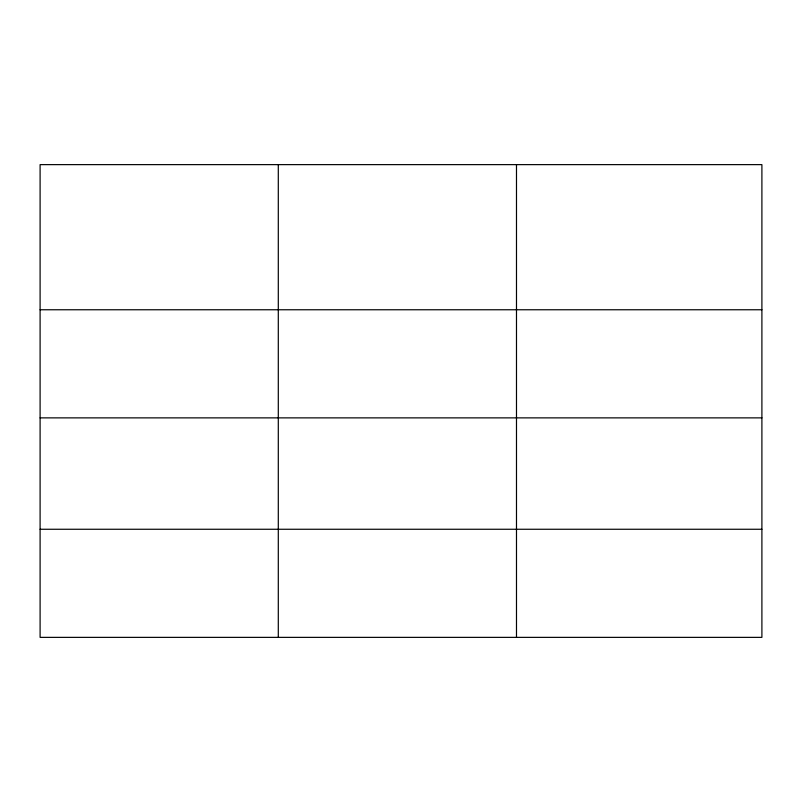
<?xml version="1.0" encoding="UTF-8"?>
<svg xmlns="http://www.w3.org/2000/svg" width="802" height="802" viewBox="0 0 802 802"><rect width="100%" height="100%" fill="white"/><g stroke="black" fill="none" stroke-linecap="round" stroke-linejoin="round"><path stroke-width="1.2" d="M761.9 417.872L761.9 164.631L40.1 164.631L40.1 637.369L761.9 637.369L761.9 417.872L40.1 417.872M40.1 309.762L761.9 309.762M40.1 529.26L761.9 529.26M516.488 164.631L516.488 637.369M278.294 164.631L278.294 637.369"/></g></svg>
